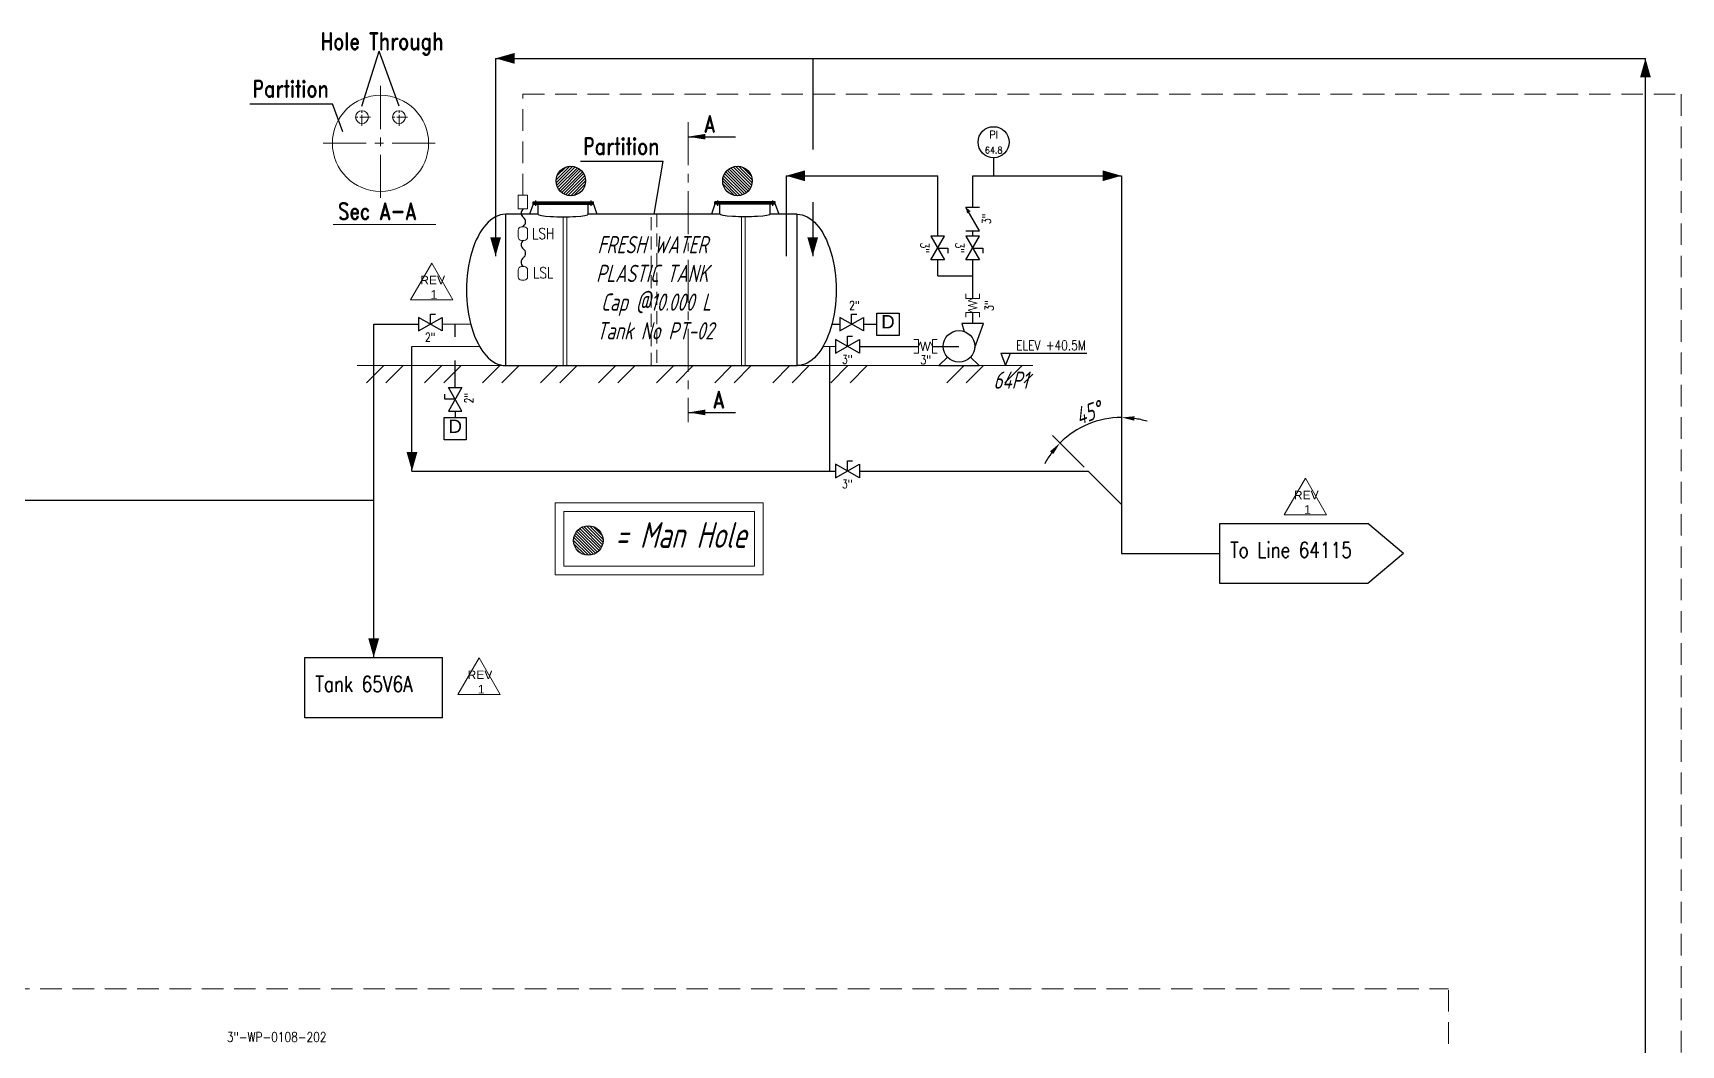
# Model space of a CAD drawing. Extents: x -29512 to 147477, y -5232 to 39709.
# Drawn here: x 137880.8 to 138072.1, y 9215.4 to 9332.9 of the extents above; entities that cross this region are included whole.
import ezdxf
from ezdxf.enums import TextEntityAlignment as Align

# ---------------------------------------------------------------- set-up
doc = ezdxf.new("R2010")
doc.units = 0
doc.linetypes.add('CENTER', pattern=[2, 1.25, -0.25, 0.25, -0.25])
doc.linetypes.add('HIDDEN', pattern=[0.375, 0.25, -0.125])
doc.layers.get('0').update_dxf_attribs({"linetype": 'CONTINUOUS'})
doc.layers.get('DEFPOINTS').update_dxf_attribs({"linetype": 'CONTINUOUS'})
for name, color, linetype in [('DIMENSION', 3, 'CONTINUOUS'), ('GREEN', 92, 'CONTINUOUS'), ('PIPA', 6, 'CONTINUOUS'), ('roller', 11, 'CONTINUOUS'), ('S', 7, 'CONTINUOUS')]:
    doc.layers.add(name, color=color, linetype=linetype)
doc.layers.add('FITTING', color=7, linetype='CONTINUOUS', lineweight=13)
doc.layers.add('TAG', color=140, linetype='CONTINUOUS', lineweight=13)
doc.styles.add('A3', font='arial.ttf', dxfattribs={"height": 0.3})
doc.styles.add('C4', font='COMPLEX', dxfattribs={"height": 0.4})
doc.styles.add('Romand100', font='romand.shx', dxfattribs={"width": 0.8, "height": 200})
doc.styles.add('Romans100', font='romans.shx', dxfattribs={"width": 0.8, "height": 200})
doc.styles.add('S', font='ITALIC', dxfattribs={"height": 6})
doc.styles.add('S25', font='SIMPLEX', dxfattribs={"width": 0.8, "height": 0.25})
doc.styles.add('S3', font='SIMPLEX', dxfattribs={"width": 0.9, "height": 0.3})
doc.styles.add('STYLE4', font='isocp.shx', dxfattribs={"width": 0.8, "oblique": 15, "height": 2})
doc.dimstyles.new('100', dxfattribs={"dimscale": 0, "dimtxt": 2, "dimasz": 1.5, "dimexe": 1.25, "dimexo": 0.625, "dimtad": 0, "dimdec": 1, "dimlfac": 100, "dimdsep": 46, "dimtxsty": 'STYLE4', "dimcen": -1.5, "dimclrd": 4, "dimclre": 4, "dimadec": 0, "dimazin": 0, "dimtfac": 1, "dimtdec": 1, "dimtmove": 2, "dimatfit": 3, "dimfxl": 1, "dimtolj": 1, "dimtzin": 0, "dimarcsym": 0})

# ---------------------------------------------------------------- blocks, each defined once
blk = doc.blocks.new('PRESA', base_point=(1.75, 0.1))
for p, q in [((1.5, 0.1), (1.5, 0.6)), ((1.5, 0.6), (2, 0.6)), ((2, 0.6), (2, 0.1)), ((2, 0.1), (1.5, 0.1))]:
    blk.add_line(p, q)
at = {"style": 'S', "width": 1.2}
blk.add_attdef('1', text='', height=0.3, dxfattribs=at).set_placement((1.75, 0.2), align=Align.CENTER)
blk = doc.blocks.new('PUMP CENTRIFUGAL')
at = {"layer": 'PIPA', "color": 0, "lineweight": 25}
for points in [[(0.23, -2.81), (1.27, 0), (-1.27, 0), (-0.98, -0.96)], [(-2.92, -3.94), (-3.94, -4.91), (0.75, -4.91), (-0.27, -3.94)]]:
    blk.add_lwpolyline(points, dxfattribs=at)
blk.add_circle((-1.59, -2.68), 1.83, dxfattribs=at)
blk = doc.blocks.new('LOCALE')
blk.add_circle((0, 0), 0.6)
at = {"width": 0.9}
for tag, height, style, p in [('SIGLA', 0.3, 'S3', (0.005, 0.139)), ('NUMERO', 0.25, 'S25', (0.005, -0.436))]:
    blk.add_attdef(tag, text='', height=height, dxfattribs=dict(at, style=style)).set_placement(p, align=Align.CENTER)
blk = doc.blocks.new('*D82')
at = {"layer": 'DEFPOINTS', "color": 0, "linetype": 'ByBlock', "ltscale": 0.5}
for p in [(138007.14, 9316.35), (138002.09, 9286.93), (138003.26, 9282.06), (138007.14, 9278.19), (138007.14, 9276.79)]:
    blk.add_point(p, dxfattribs=at)
at = {"layer": 'FITTING', "color": 4, "linetype": 'ByBlock', "lineweight": -2, "ltscale": 0.5}
blk.add_line((138002.82, 9282.51), (137999.12, 9286.21), dxfattribs=at)
for start, end in [(90, 135), (72.9568, 81.4784), (143.5216, 152.0432)]:
    blk.add_arc((138007.14, 9278.19), 10.09, start, end, dxfattribs=at)
at = {"layer": 'FITTING', "color": 4, "linetype": 'ByBlock', "ltscale": 0.5}
for points in [[(138008.61, 9287.92), (138008.65, 9288.42), (138007.14, 9288.28)], [(137998.83, 9284.35), (137999.21, 9284.03), (138000, 9285.32)]]:
    blk.add_solid(points, dxfattribs=at)
at = {"layer": 'FITTING', "color": 0, "linetype": 'ByBlock', "ltscale": 0.5, "insert": (138003.27, 9288.83), "char_height": 2, "attachment_point": 5, "rotation": 19.9412, "style": 'STYLE4'}
blk.add_mtext('\\A1;45°', dxfattribs=at)

msp = doc.modelspace()

# ---------------------------------------------------------------- hatches: boundary and pattern name
at = {"ltscale": 20}
h = msp.add_hatch(dxfattribs=at)
h.set_pattern_fill('ANSI31', color=1, scale=2, style=0)
h.set_pattern_definition([(45, (371094.08596, -51038.4899), (-0.1767766953, 0.1767766953), [])])
h.paths.add_polyline_path([(137944.9314, 9315.7496, 1), (137941.5063, 9315.7496, 1)])
h = msp.add_hatch(dxfattribs=at)
h.set_pattern_fill('ANSI31', color=1, scale=2, style=0)
h.set_pattern_definition([(135, (-95188.3106, -51038.4899), (0.1767766953, 0.1767766953), [])])
h.paths.add_polyline_path([(137960.844, 9315.7496, -1), (137964.269, 9315.7496, -1)])
h = msp.add_hatch(dxfattribs=at)
h.set_pattern_fill('ANSI31', color=1, scale=2, style=0)
h.set_pattern_definition([(135, (-95205.61653, -51080.23644), (0.1767766953, 0.1767766953), [])])
h.paths.add_polyline_path([(137943.5381, 9274.0031, -1), (137946.9631, 9274.0031, -1)])

# ---------------------------------------------------------------- linework, layer by layer
at = {"color": 6}
for p, q in [((137918.9781, 9324.4292), (137920.9724, 9330.8002)), ((137923.2763, 9324.4292), (137920.9724, 9330.8002)), ((137905.9487, 9324.6988), (137915.5428, 9324.6988)), ((137916.7528, 9321.4532), (137915.5428, 9324.6988)), ((137944.3267, 9318.0291), (137953.9208, 9318.0291)), ((137952.8877, 9311.8762), (137953.9208, 9318.0291))]:
    msp.add_line(p, q, dxfattribs=at)
for p, q in [((137992.2872, 9318.4477), (137992.2872, 9316.3477)), ((137986.5954, 9309.325), (137985.0218, 9309.325)), ((137985.0218, 9306.5712), (137986.5954, 9309.325)), ((137985.0218, 9309.325), (137986.5954, 9306.5712)), ((137990.6514, 9309.325), (137989.0778, 9309.325)), ((137989.0778, 9306.5712), (137990.6514, 9309.325)), ((137989.0778, 9309.325), (137990.6514, 9306.5712)), ((137986.5954, 9306.5712), (137985.0218, 9306.5712)), ((137985.8086, 9307.9481), (137986.9888, 9307.9481)), ((137986.9888, 9307.9481), (137986.9888, 9307.358)), ((137990.6514, 9306.5712), (137989.0778, 9306.5712)), ((137989.8646, 9307.9481), (137991.0448, 9307.9481)), ((137991.0448, 9307.9481), (137991.0448, 9307.358)), ((137925.5477, 9299.9028), (137925.5477, 9298.3291)), ((137928.3015, 9298.3291), (137925.5477, 9299.9028)), ((137925.5477, 9298.3291), (137928.3015, 9299.9028)), ((137926.9246, 9300.2962), (137927.5147, 9300.2962)), ((137926.9246, 9299.1159), (137926.9246, 9300.2962)), ((137928.3015, 9299.9028), (137928.3015, 9298.3291)), ((137974.4311, 9299.8981), (137974.4311, 9298.3245)), ((137977.1849, 9298.3245), (137974.4311, 9299.8981)), ((137974.4311, 9298.3245), (137977.1849, 9299.8981)), ((137975.808, 9300.2915), (137976.3981, 9300.2915)), ((137975.808, 9299.1113), (137975.808, 9300.2915)), ((137977.1849, 9299.8981), (137977.1849, 9298.3245)), ((137973.9554, 9297.3195), (137973.9554, 9295.7459)), ((137976.7093, 9295.7459), (137973.9554, 9297.3195)), ((137973.9554, 9295.7459), (137976.7093, 9297.3195)), ((137975.3323, 9297.7129), (137975.9225, 9297.7129)), ((137975.3323, 9296.5327), (137975.3323, 9297.7129)), ((137976.7093, 9297.3195), (137976.7093, 9295.7459)), ((137929.0072, 9291.7758), (137930.5808, 9291.7758)), ((137930.5808, 9291.7758), (137929.0072, 9289.0219)), ((137930.5808, 9289.0219), (137929.0072, 9291.7758)), ((137928.6138, 9290.3988), (137928.6138, 9290.989)), ((137929.794, 9290.3988), (137928.6138, 9290.3988)), ((137929.0072, 9289.0219), (137930.5808, 9289.0219)), ((137929.794, 9289.0219), (137929.794, 9288.2621)), ((137973.9554, 9282.8511), (137973.9554, 9281.2775)), ((137976.7093, 9281.2775), (137973.9554, 9282.8511)), ((137973.9554, 9281.2775), (137976.7093, 9282.8511)), ((137975.3323, 9283.2445), (137975.9225, 9283.2445)), ((137975.3323, 9282.0643), (137975.3323, 9283.2445)), ((137976.7093, 9282.8511), (137976.7093, 9281.2775)), ((138018.5352, 9275.9884), (138035.7105, 9275.9884)), ((138018.5352, 9268.9928), (138018.5352, 9275.9884)), ((138039.8606, 9272.4906), (138035.7105, 9275.9884)), ((138039.8606, 9272.4906), (138035.7105, 9268.9928)), ((138035.7105, 9268.9928), (138018.5352, 9268.9928)), ((137912.361, 9260.4198), (137928.3155, 9260.4198)), ((137912.361, 9253.4243), (137912.361, 9260.4198)), ((137928.3155, 9253.4243), (137928.3155, 9260.4198)), ((137928.3155, 9253.4243), (137912.361, 9253.4243))]:
    msp.add_line(p, q)
at = {"color": 5}
for p, q in [((137938.8286, 9313.0434), (137938.431, 9311.8762)), ((137938.8286, 9313.0434), (137938.8286, 9313.3236)), ((137938.8286, 9313.3236), (137945.8322, 9313.3236)), ((137938.8286, 9313.1835), (137945.8322, 9313.1835)), ((137938.8286, 9313.0434), (137945.8322, 9313.0434)), ((137939.1357, 9313.4811), (137939.1357, 9312.867)), ((137939.4122, 9311.8762), (137939.4122, 9313.0434)), ((137945.2486, 9311.8762), (137945.2486, 9313.0434)), ((137945.5252, 9313.4811), (137945.5252, 9312.867)), ((137945.8322, 9313.0434), (137945.8322, 9313.3236)), ((137945.8322, 9313.0434), (137946.2298, 9311.8762)), ((137959.9431, 9313.0434), (137959.5456, 9311.8762)), ((137959.9431, 9313.0434), (137959.9431, 9313.3236)), ((137966.9468, 9313.3236), (137959.9431, 9313.3236)), ((137966.9468, 9313.1835), (137959.9431, 9313.1835)), ((137966.9468, 9313.0434), (137959.9431, 9313.0434)), ((137960.2502, 9313.4811), (137960.2502, 9312.867)), ((137960.5268, 9311.8762), (137960.5268, 9313.0434)), ((137966.3631, 9311.8762), (137966.3631, 9313.0434)), ((137966.6397, 9313.4811), (137966.6397, 9312.867)), ((137966.9468, 9313.0434), (137966.9468, 9313.3236)), ((137966.9468, 9313.0434), (137967.3443, 9311.8762))]:
    msp.add_line(p, q, dxfattribs=at)
at = {"color": 20, "lineweight": 5}
for p, q in [((137937.5057, 9310.4156), (137937.8082, 9310.4156)), ((137937.1057, 9309.242), (137937.1057, 9310.0156)), ((137937.8082, 9308.842), (137937.5057, 9308.842)), ((137938.2082, 9310.0156), (137938.2082, 9309.242)), ((137937.1057, 9304.6249), (137937.1057, 9305.3985)), ((137937.5057, 9305.7985), (137937.8082, 9305.7985)), ((137938.2082, 9305.3985), (137938.2082, 9304.6249)), ((137937.8082, 9304.2249), (137937.5057, 9304.2249))]:
    msp.add_line(p, q, dxfattribs=at)
at = {"color": 1, "lineweight": 20}
for p, q in [((137927.1043, 9306.2101), (137924.6113, 9301.9559)), ((137927.1043, 9306.2101), (137929.513, 9301.9559)), ((137924.6113, 9301.9559), (137929.513, 9301.9559)), ((138028.5036, 9281.2438), (138026.0106, 9276.9896)), ((138028.5036, 9281.2438), (138030.9122, 9276.9896)), ((138026.0106, 9276.9896), (138030.9122, 9276.9896)), ((137932.5974, 9260.3817), (137930.1044, 9256.1276)), ((137932.5974, 9260.3817), (137935.006, 9256.1276)), ((137930.1044, 9256.1276), (137935.006, 9256.1276))]:
    msp.add_line(p, q, dxfattribs=at)
at = {"color": 1, "lineweight": 5}
msp.add_lwpolyline([(137937.1057, 9314.0787), (137938.2082, 9314.0787), (137938.2082, 9312.5051), (137937.1057, 9312.5051)], close=True, dxfattribs=at)
at = {"color": 1, "ltscale": 20}
for centre in [(137943.2189, 9315.7496), (137962.5565, 9315.7496), (137945.2506, 9274.0031)]:
    msp.add_circle(centre, 1.7125, dxfattribs=at)
for centre, radius, start, end in [((137938.0588, 9312.0051), 0.6104, 125, 235), ((137938.0588, 9310.0051), 0.6104, 125, 137.743244), ((137937.3586, 9311.0051), 0.6104, 305, 55), ((137938.0588, 9308.342), 0.6104, 125, 235), ((137938.1444, 9306.2974), 0.6975, 128.665307, 225.662836), ((137937.3586, 9307.342), 0.6104, 305, 55)]:
    msp.add_arc(centre, radius, start, end)
at = {"color": 20, "lineweight": 5}
for centre, start, end in [((137937.5057, 9310.0156), 90, 180), ((137937.8082, 9310.0156), 0, 90), ((137937.5057, 9309.242), 180, 270), ((137937.8082, 9309.242), 270, 0), ((137937.5057, 9305.3985), 90, 180), ((137937.5057, 9304.6249), 180, 270), ((137937.8082, 9305.3985), 0, 90), ((137937.8082, 9304.6249), 270, 0)]:
    msp.add_arc(centre, 0.4, start, end, dxfattribs=at)
at = {"color": 5}
msp.add_ellipse((137942.3304, 9311.8762), major_axis=(2.9182, 0), ratio=0.10115792, start_param=3.14159265, end_param=6.28318531, dxfattribs=at)
at = {"color": 5, "extrusion": (0, 0, -1)}
msp.add_ellipse((137963.4449, 9311.8762), major_axis=(-2.9182, 0), ratio=0.10115792, start_param=3.14159265, end_param=6.28318531, dxfattribs=at)
at = {"layer": 'DIMENSION', "color": 3, "linetype": 'Continuous', "ltscale": 0.5}
for p, q in [((137934.4832, 9329.9795), (137934.4832, 9307.0151)), ((137934.4832, 9329.9795), (138067.9493, 9329.9795)), ((137971.2921, 9329.9795), (137971.2921, 9319.4083)), ((138067.9493, 9069.7752), (138067.9493, 9329.9795)), ((137971.2921, 9313.2871), (137971.2921, 9307.0151)), ((137920.3383, 9299.1159), (137925.5477, 9299.1159)), ((137920.3383, 9260.4198), (137920.3383, 9299.1159)), ((137784.2919, 9278.6636), (137920.3383, 9278.6636))]:
    msp.add_line(p, q, dxfattribs=at)
at = {"layer": 'DIMENSION', "color": 4, "linetype": 'HIDDEN', "lineweight": 13, "ltscale": 10}
for p, q in [((137937.657, 9325.8136), (138072.0799, 9325.8136)), ((137937.657, 9314.0787), (137937.657, 9325.8136)), ((138072.0799, 9325.8136), (138072.0799, 9047.1698)), ((137754.1379, 9221.9376), (138045.0949, 9221.9376)), ((138045.0949, 9121.8059), (138045.0949, 9221.9376))]:
    msp.add_line(p, q, dxfattribs=at)
at = {"layer": 'DIMENSION', "color": 1, "linetype": 'Continuous', "ltscale": 0.5}
for p, q in [((137968.2017, 9316.3477), (137968.2017, 9307.0151)), ((137968.2017, 9316.3477), (137985.8086, 9316.3477)), ((137985.8086, 9309.325), (137985.8086, 9316.3477)), ((137989.8646, 9316.3477), (138007.1377, 9316.3477)), ((137989.8646, 9312.6898), (137989.8646, 9316.3477)), ((138007.1377, 9316.3477), (138007.1377, 9272.4906)), ((137989.8646, 9309.325), (137989.8646, 9309.936)), ((137985.8086, 9304.7127), (137985.8086, 9306.5712)), ((137989.8646, 9302.1066), (137989.8646, 9306.5712)), ((137985.8086, 9304.7127), (137989.8646, 9304.7127)), ((137989.8646, 9299.2139), (137989.8646, 9300.4802)), ((137924.7822, 9282.0643), (137924.7822, 9296.5327)), ((137973.226, 9296.5327), (137973.226, 9282.0643)), ((137976.7093, 9296.5327), (137983.5618, 9296.5327)), ((137985.1883, 9296.5327), (137988.2722, 9296.5327)), ((137924.7822, 9282.0643), (137973.9554, 9282.0643)), ((137976.7093, 9282.0643), (138003.2601, 9282.0643)), ((138003.2601, 9282.0643), (138007.1377, 9278.1867)), ((138007.1377, 9272.4906), (138018.5352, 9272.4906))]:
    msp.add_line(p, q, dxfattribs=at)
at = {"layer": 'DIMENSION', "color": 0, "linetype": 'Continuous', "ltscale": 0.5}
for p, q in [((137929.794, 9297.6497), (137929.794, 9299.1159)), ((137973.5189, 9299.1113), (137974.4311, 9299.1113)), ((137977.1849, 9299.1113), (137978.7283, 9299.1113)), ((137929.794, 9291.7758), (137929.794, 9294.8812))]:
    msp.add_line(p, q, dxfattribs=at)
at = {"layer": 'DIMENSION', "color": 6, "linetype": 'ByBlock', "ltscale": 0.5}
for p, q in [((137993.1172, 9295.7544), (137993.6854, 9294.3013)), ((137993.1172, 9295.7544), (138003.113, 9295.7544)), ((137993.6854, 9294.3013), (137994.2537, 9295.7544))]:
    msp.add_line(p, q, dxfattribs=at)
at = {"layer": 'DIMENSION', "color": 5}
for points in [[(137939.4122, 9311.8762), (137935.6392, 9311.8762), (137935.6392, 9294.3013), (137969.4826, 9294.3013), (137969.4826, 9311.8762), (137966.3631, 9311.8762)], [(137960.5268, 9311.8762), (137945.2486, 9311.8762)]]:
    msp.add_lwpolyline(points, dxfattribs=at)
msp.add_ellipse((137935.6392, 9303.0887), major_axis=(0, -8.7874), ratio=0.51511487, start_param=3.14159265, end_param=6.28318531, dxfattribs=at)
at = {"layer": 'DIMENSION', "color": 5, "extrusion": (0, 0, -1)}
msp.add_ellipse((137969.4826, 9303.0887), major_axis=(0, -8.7874), ratio=0.51511487, start_param=3.14159265, end_param=6.28318531, dxfattribs=at)
at = {"layer": 'DIMENSION', "color": 3, "linetype": 'Continuous', "ltscale": 0.5}
for points in [[(137934.4832, 9329.9795), (137936.6863, 9329.35), (137936.6863, 9330.6089)], [(138067.9493, 9329.9795), (138067.3199, 9327.7764), (138068.5788, 9327.7764)], [(137934.4832, 9307.0151), (137933.8538, 9309.2182), (137935.1127, 9309.2182)], [(137971.2921, 9307.0151), (137970.6627, 9309.2182), (137971.9216, 9309.2182)], [(137920.3383, 9260.4198), (137919.7088, 9262.6229), (137920.9677, 9262.6229)]]:
    msp.add_solid(points, dxfattribs=at)
at = {"layer": 'DIMENSION', "color": 1, "linetype": 'Continuous', "ltscale": 0.5}
for points in [[(137968.2017, 9316.3477), (137970.4048, 9316.9771), (137970.4048, 9315.7182)], [(138007.1377, 9316.3477), (138004.9346, 9316.9771), (138004.9346, 9315.7182)], [(137924.7822, 9282.0643), (137924.1528, 9284.2673), (137925.4116, 9284.2673)]]:
    msp.add_solid(points, dxfattribs=at)
at = {"layer": 'FITTING', "color": 1, "linetype": 'CENTER', "ltscale": 4}
for p, q in [((137921.1272, 9326.7776), (137921.1272, 9313.4566)), ((137956.8379, 9322.5774), (137956.8379, 9287.73)), ((137914.4667, 9320.1171), (137927.7877, 9320.1171))]:
    msp.add_line(p, q, dxfattribs=at)
at = {"layer": 'FITTING', "color": 1, "linetype": 'CENTER'}
for p, q in [((137918.9781, 9322.1586), (137918.9781, 9324.1586)), ((137923.2763, 9322.1586), (137923.2763, 9324.1586)), ((137919.9781, 9323.1586), (137917.9781, 9323.1586)), ((137924.2763, 9323.1586), (137922.2763, 9323.1586))]:
    msp.add_line(p, q, dxfattribs=at)
at = {"layer": 'FITTING', "linetype": 'ByBlock', "ltscale": 0.5}
for p, q in [((137915.6316, 9310.6762), (137927.5402, 9310.6762)), ((137918.4131, 9294.3013), (137996.8409, 9294.3013))]:
    msp.add_line(p, q, dxfattribs=at)
at = {"layer": 'FITTING', "color": 3, "linetype": 'ByBlock', "ltscale": 0.5}
msp.add_line((137928.3015, 9299.1159), (137931.6017, 9299.1159), dxfattribs=at)
at = {"layer": 'FITTING', "color": 1, "linetype": 'ByBlock', "ltscale": 0.5}
for p, q in [((137924.7822, 9296.5327), (137932.6252, 9296.5327)), ((137972.4966, 9296.5327), (137973.9554, 9296.5327))]:
    msp.add_line(p, q, dxfattribs=at)
at = {"layer": 'FITTING', "color": 252, "linetype": 'ByBlock', "ltscale": 0.5}
for p, q in [((137919.5058, 9292.3013), (137921.5058, 9294.3013)), ((137921.7509, 9292.3013), (137923.7509, 9294.3013)), ((137926.241, 9292.3013), (137928.241, 9294.3013)), ((137928.4861, 9292.3013), (137930.4861, 9294.3013)), ((137932.9762, 9292.3013), (137934.9762, 9294.3013)), ((137935.2213, 9292.3013), (137937.2213, 9294.3013)), ((137939.7114, 9292.3013), (137941.7114, 9294.3013)), ((137941.9565, 9292.3013), (137943.9565, 9294.3013)), ((137946.4466, 9292.3013), (137948.4466, 9294.3013)), ((137948.6917, 9292.3013), (137950.6917, 9294.3013)), ((137953.1818, 9292.3013), (137955.1818, 9294.3013)), ((137955.4269, 9292.3013), (137957.4269, 9294.3013)), ((137959.917, 9292.3013), (137961.917, 9294.3013)), ((137962.162, 9292.3013), (137964.162, 9294.3013)), ((137966.6522, 9292.3013), (137968.6522, 9294.3013)), ((137968.8972, 9292.3013), (137970.8972, 9294.3013)), ((137973.3874, 9292.3013), (137975.3874, 9294.3013)), ((137975.6324, 9292.3013), (137977.6324, 9294.3013)), ((137986.8578, 9292.3013), (137988.8578, 9294.3013)), ((137989.1028, 9292.3013), (137991.1028, 9294.3013)), ((137993.5929, 9292.3013), (137995.5929, 9294.3013)), ((137995.838, 9292.3013), (137996.8409, 9293.3043))]:
    msp.add_line(p, q, dxfattribs=at)
at = {"layer": 'FITTING', "color": 5, "linetype": 'ByBlock', "ltscale": 0.5}
for points in [[(137942.3304, 9311.581), (137942.7535, 9311.581), (137942.7535, 9294.3013), (137942.3304, 9294.3013)], [(137963.4449, 9311.581), (137963.0219, 9311.581), (137963.0219, 9294.3013), (137963.4449, 9294.3013)]]:
    msp.add_lwpolyline(points, close=True, dxfattribs=at)
at = {"layer": 'FITTING', "color": 4, "linetype": 'HIDDEN', "ltscale": 6}
msp.add_lwpolyline([(137952.5609, 9311.8762), (137953.2145, 9311.8762), (137953.2145, 9294.3013), (137952.5609, 9294.3013)], close=True, dxfattribs=at)
at = {"layer": 'FITTING', "linetype": 'ByBlock', "ltscale": 0.5}
for points in [[(137941.3943, 9278.3553), (137965.5391, 9278.3553), (137965.5391, 9270.0229), (137941.3943, 9270.0229)], [(137942.3943, 9277.3553), (137964.5391, 9277.3553), (137964.5391, 9271.0229), (137942.3943, 9271.0229)]]:
    msp.add_lwpolyline(points, close=True, dxfattribs=at)
for centre, radius in [((137921.1272, 9320.1171), 5.5823), ((137918.9781, 9323.1586), 0.746), ((137923.2763, 9323.1586), 0.746)]:
    msp.add_circle(centre, radius, dxfattribs=at)
at = {"layer": 'GREEN', "lineweight": 15}
for points in [[(137989.0687, 9302.6427), (137989.0687, 9302.1066), (137990.6423, 9302.1066), (137990.6423, 9302.6427)], [(137990.6514, 9299.944), (137990.6514, 9300.4802), (137989.0778, 9300.4802), (137989.0778, 9299.944)], [(137983.0257, 9295.7459), (137983.5618, 9295.7459), (137983.5618, 9297.3195), (137983.0257, 9297.3195)], [(137985.7244, 9297.3286), (137985.1883, 9297.3286), (137985.1883, 9295.7549), (137985.7244, 9295.7549)]]:
    msp.add_lwpolyline(points, dxfattribs=at)
at = {"layer": 'roller', "color": 0, "linetype": 'ByBlock', "lineweight": 15}
for points in [[(137989.8646, 9300.4802), (137989.3454, 9300.7254), (137990.3838, 9301.0015), (137989.3454, 9301.2777), (137990.3838, 9301.5539), (137989.3454, 9301.8301), (137989.8646, 9302.1063)], [(137983.5618, 9296.5327), (137983.807, 9297.0519), (137984.0832, 9296.0134), (137984.3594, 9297.0519), (137984.6356, 9296.0134), (137984.9118, 9297.0519), (137985.188, 9296.5327)]]:
    msp.add_lwpolyline(points, dxfattribs=at)
at = {"layer": 'S'}
for p, q in [((137990.6514, 9309.936), (137989.0778, 9312.6898)), ((137989.0778, 9312.6898), (137990.6514, 9312.6898)), ((137989.0778, 9309.936), (137990.6514, 9309.936))]:
    msp.add_line(p, q, dxfattribs=at)
msp.add_solid([(137989.0778, 9312.6898), (137989.2079, 9311.9767), (137989.6335, 9312.2234)], dxfattribs=at)

# ---------------------------------------------------------------- block references
at = {"xscale": 3, "yscale": 3, "zscale": 3}
msp.add_blockref('LOCALE', (137992.2872, 9320.2477), dxfattribs=at).add_auto_attribs({'SIGLA': 'PI', 'NUMERO': '64.8'})
ref = msp.add_blockref('PRESA', (137980.019, 9297.8205), dxfattribs=dict(xscale=5.162921723796899, yscale=5.162921723825093, zscale=5.162921723825171))
ref.add_attrib('1', 'D', dxfattribs={"height": 1.5489, "style": 'A3'}).set_placement((137980.0314, 9298.626), align=Align.CENTER)
ref = msp.add_blockref('PRESA', (137929.794, 9285.6806), dxfattribs=dict(xscale=5.162921723796899, yscale=5.162921723825093, zscale=5.162921723825171))
ref.add_attrib('1', 'D', dxfattribs={"height": 1.5489, "style": 'A3'}).set_placement((137929.8063, 9286.4861), align=Align.CENTER)
at = {"layer": 'FITTING', "linetype": 'ByBlock'}
msp.add_blockref('PUMP CENTRIFUGAL', (137989.8646, 9299.2139), dxfattribs=at)

# ---------------------------------------------------------------- texts
at = {"color": 1, "lineweight": 25, "char_height": 1, "width": 6.090532, "attachment_point": 1, "style": 'C4'}
for insert in [(137924.0748, 9304.7333), (138025.474, 9279.7669), (137929.5678, 9258.9049)]:
    msp.add_mtext('\\pi1.6698;{\\f@Arial Unicode MS|b0|i0|c0|p34;REV\\P\\pi2.8608;1}', dxfattribs=dict(at, insert=insert))
at = {"char_height": 1.8, "width": 21.127355, "attachment_point": 1, "style": 'S25'}
for s, insert in [('\\pi-1.8,l1.8,t1.8;To Line 64115', (138019.7466, 9273.8058)), ('\\pi-1.8,l1.8,t1.8;Tank 65V6A', (137913.5724, 9258.2373))]:
    msp.add_mtext(s, dxfattribs=dict(at, insert=insert))
at = {"layer": 'DIMENSION', "color": 6, "insert": (137937.9978, 9309.3457), "char_height": 2, "width": 30.221601, "attachment_point": 1, "style": 'STYLE4'}
msp.add_mtext('\\pi8.3096;{\\C0;FRESH WATER\\P\\pi8.1496;PLASTIC TANK \\P\\pi8.7213;Cap @10.000 L\\P\\pi8.2099;Tank No PT-02}', dxfattribs=at)
at = {"layer": 'DIMENSION', "color": 4, "insert": (137996.2896, 9293.6189), "char_height": 2, "width": 16.7101, "attachment_point": 3, "style": 'STYLE4'}
msp.add_mtext('64P1', dxfattribs=at)
at = {"layer": 'DIMENSION', "color": 6, "insert": (137948.3943, 9276.14), "char_height": 3, "attachment_point": 1, "style": 'STYLE4'}
msp.add_mtext('= Man Hole', dxfattribs=at)
at = {"layer": 'S', "style": 'S25', "width": 0.8}
for s, rotation, p in [('3"', 90, (137991.962, 9311.963)), ('3"', 270, (137983.8012, 9307.364)), ('3"', 270, (137987.8572, 9307.364)), ('3"', 90, (137992.2791, 9301.8763)), ('2"', 90, (137931.8908, 9291.1457))]:
    msp.add_text(s, height=1, rotation=rotation, dxfattribs=at).set_placement(p, align=Align.RIGHT)
for s, p in [('2"', (137976.757, 9300.7927)), ('2"', (137927.5088, 9297.1085)), ('3"', (137975.9165, 9294.5252)), ('3"', (137985.0277, 9294.4625)), ('3"', (137975.9165, 9280.0568))]:
    msp.add_text(s, height=1, dxfattribs=at).set_placement(p, align=Align.RIGHT)
at = {"layer": 'S', "color": 6, "lineweight": 15, "style": 'S25', "width": 0.8}
msp.add_text('ELEV +40.5M', height=1.129135, dxfattribs=at).set_placement((138002.9907, 9296.1011), align=Align.RIGHT)
at = {"layer": 'S', "color": 2, "style": 'S25', "width": 0.8}
msp.add_text('3"-WP-0108-202', height=1.1291, dxfattribs=at).set_placement((137914.8704, 9215.7791), align=Align.RIGHT)
at = {"layer": 'TAG', "color": 6, "style": 'Romand100', "width": 0.8}
for s, height, p in [('Hole Through', 1.945457, (137914.1835, 9330.9854)), ('Partition', 1.94546, (137906.2731, 9325.4805)), ('Partition', 1.94546, (137944.6511, 9318.8109))]:
    msp.add_text(s, height=height, dxfattribs=at).set_placement(p)
at = {"layer": 'TAG', "color": 1, "style": 'Romand100', "width": 0.8}
for s, height, p in [('A', 1.9455, (137958.673, 9321.4142)), ('Sec A-A', 1.94546, (137916.1915, 9311.2683)), ('A', 1.9455, (137959.7262, 9289.3977))]:
    msp.add_text(s, height=height, dxfattribs=at).set_placement(p)
at = {"layer": 'TAG', "lineweight": 5, "char_height": 1.27512, "width": 3.63475, "attachment_point": 5, "style": 'Romans100'}
for s, insert in [('LSH', (137940.0073, 9309.6348)), ('LSL', (137940.0073, 9305.0852))]:
    msp.add_mtext(s, dxfattribs=dict(at, insert=insert))

# ---------------------------------------------------------------- dimensions: what is measured, and where the dimension line sits
at = {"layer": 'FITTING', "color": 1, "linetype": 'ByBlock', "ltscale": 0.5}
dim = msp.add_angular_dim_2l(base=(138002.0904, 9286.9289), line1=((138007.1377, 9316.3477), (138007.1377, 9276.7869)), line2=((138003.2601, 9282.0643), (138007.1377, 9278.1867)), dimstyle='100', override={"dimscale": 1, "dimarcsym": 1}, dxfattribs=at)
dim.commit()
dim.dimension.update_dxf_attribs({"geometry": '*D82', "text_midpoint": (138003.2746, 9288.8344), "dimtype": 162})

# ---------------------------------------------------------------- leaders
for points in [[(137956.8379, 9320.8847), (137962.348, 9320.8847)], [(137956.8379, 9288.8682), (137962.348, 9288.8682)]]:
    msp.add_leader(points, dimstyle='100', override={"dimscale": 1, "dimasz": 2, "dimclrd": 1, "dimarcsym": 1}, dxfattribs=at)

doc.saveas('drawing.dxf')
